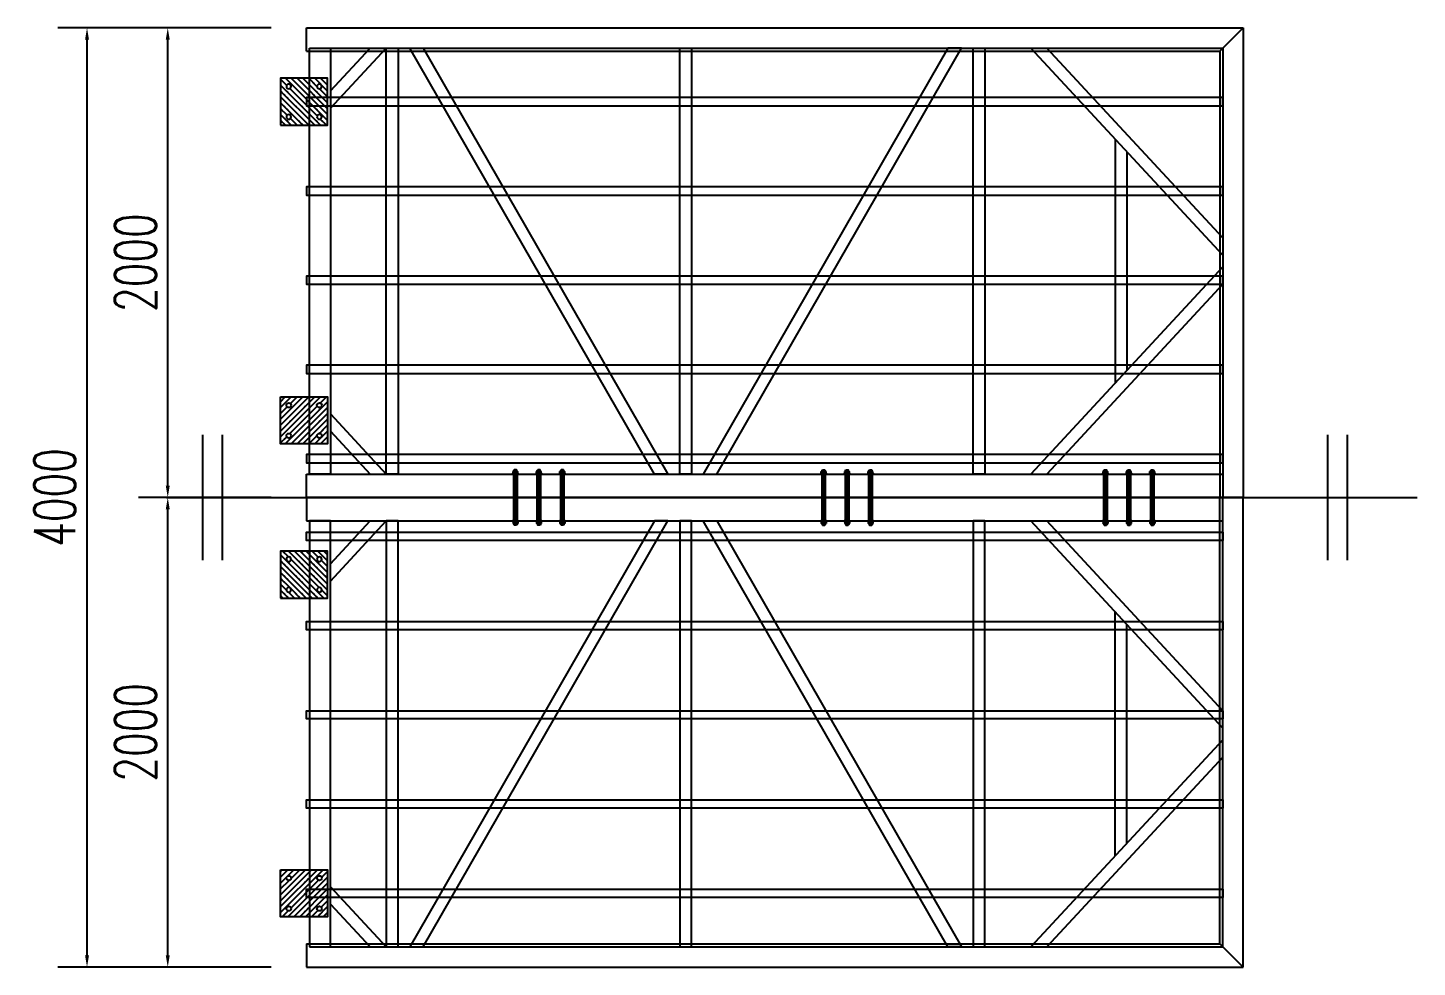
# Model space of a CAD drawing. Header units: millimetres. Extents: x -1612139 to -1300424, y 1145038 to 1536160.
# Drawn here: x -1491975 to -1486057, y 1184043 to 1188043 of the extents above; entities that cross this region are included whole.
import ezdxf

# ---------------------------------------------------------------- set-up
doc = ezdxf.new("R2010")
doc.units = ezdxf.units.MM
doc.header["$LTSCALE"] = 1000
doc.layers.get('0').update_dxf_attribs({"linetype": 'CONTINUOUS'})
doc.layers.get('DEFPOINTS').update_dxf_attribs({"linetype": 'CONTINUOUS'})
for name, color, linetype in [('W-ALUMINUM_FRAME铝架', 30, 'CONTINUOUS'), ('W-bridge approach引桥', 4, 'CONTINUOUS'), ('W-STEEL_KEEL钢龙骨', 5, 'CONTINUOUS')]:
    doc.layers.add(name, color=color, linetype=linetype)
doc.styles.add('STANDARD_T3', font='simplex.shx', dxfattribs={"width": 0.7, "bigfont": 'gbcbig.shx'})
doc.dimstyles.new('W&&50', dxfattribs={"dimtxt": 175, "dimasz": 50, "dimexe": 125, "dimexo": 150, "dimgap": 50, "dimtad": 1, "dimdec": 0, "dimzin": 0, "dimdsep": 46, "dimtxsty": 'STANDARD_T3', "dimcen": 0.09, "dimclrd": 1, "dimclre": 1, "dimclrt": 7, "dimazin": 2, "dimtfac": 1, "dimtdec": 0, "dimtix": 1, "dimtmove": 2, "dimatfit": 3, "dimfxl": 100, "dimtolj": 1, "dimtzin": 0, "dimarcsym": 0})

# ---------------------------------------------------------------- blocks, each defined once
blk = doc.blocks.new('1')
at = {"lineweight": -3}
for p, q in [((-1521933.3, 1214351.8), (-1521931.3, 1214354.8)), ((-1521921.3, 1214354.8), (-1521931.3, 1214354.8)), ((-1521919.3, 1214351.8), (-1521921.3, 1214354.8)), ((-1521938.3, 1214338.4), (-1521935.3, 1214338.4)), ((-1521938.3, 1214336.4), (-1521931.3, 1214336.4)), ((-1521938.3, 1214336.4), (-1521914.3, 1214336.4)), ((-1521936.3, 1214341.4), (-1521936.3, 1214346.4)), ((-1521936.3, 1214346.4), (-1521916.3, 1214346.4)), ((-1521935.3, 1214341.4), (-1521936.3, 1214341.4)), ((-1521933.9, 1214347.4), (-1521931.6, 1214347.4)), ((-1521933.3, 1214136.4), (-1521933.3, 1214351.8)), ((-1521919.3, 1214351.8), (-1521933.3, 1214351.8)), ((-1521931.6, 1214347.4), (-1521918.6, 1214347.4)), ((-1521931.6, 1214346.4), (-1521931.6, 1214341.4)), ((-1521918.6, 1214347.4), (-1521920.9, 1214347.4)), ((-1521920.9, 1214346.4), (-1521920.9, 1214341.4)), ((-1521919.3, 1214136.4), (-1521919.3, 1214351.8)), ((-1521917.3, 1214341.4), (-1521916.3, 1214341.4)), ((-1521914.3, 1214338.4), (-1521917.3, 1214338.4)), ((-1521916.3, 1214341.4), (-1521916.3, 1214346.4)), ((-1521938.3, 1214136.4), (-1521931.3, 1214136.4)), ((-1521938.3, 1214136.4), (-1521914.3, 1214136.4)), ((-1521938.3, 1214134.4), (-1521935.3, 1214134.4)), ((-1521935.3, 1214131.4), (-1521936.3, 1214131.4)), ((-1521936.3, 1214131.4), (-1521936.3, 1214126.4)), ((-1521936.3, 1214126.4), (-1521916.3, 1214126.4)), ((-1521933.9, 1214125.4), (-1521931.6, 1214125.4)), ((-1521931.6, 1214126.4), (-1521931.6, 1214131.4)), ((-1521931.6, 1214125.4), (-1521918.6, 1214125.4)), ((-1521920.9, 1214126.4), (-1521920.9, 1214131.4)), ((-1521918.6, 1214125.4), (-1521920.9, 1214125.4)), ((-1521914.3, 1214134.4), (-1521917.3, 1214134.4)), ((-1521917.3, 1214131.4), (-1521916.3, 1214131.4)), ((-1521916.3, 1214131.4), (-1521916.3, 1214126.4))]:
    blk.add_line(p, q, dxfattribs=at)
at = {"color": 6, "lineweight": -3}
for p, q in [((-1521931.3, 1214136.4), (-1521931.3, 1214354.8)), ((-1521921.3, 1214136.4), (-1521921.3, 1214354.8))]:
    blk.add_line(p, q, dxfattribs=at)
at = {"color": 1}
for p, q in [((-1521936.3, 1214346.4), (-1521933.9, 1214347.4)), ((-1521918.6, 1214347.4), (-1521916.3, 1214346.4))]:
    blk.add_line(p, q, dxfattribs=at)
at = {"lineweight": -3}
for points in [[(-1521933.3, 1214336.4), (-1521938.3, 1214336.4), (-1521938.3, 1214338.4), (-1521914.3, 1214338.4), (-1521914.3, 1214336.4), (-1521919.3, 1214336.4)], [(-1521935.3, 1214338.4), (-1521935.3, 1214341.4), (-1521917.3, 1214341.4), (-1521917.3, 1214338.4)], [(-1521933.3, 1214136.4), (-1521938.3, 1214136.4), (-1521938.3, 1214134.4), (-1521914.3, 1214134.4), (-1521914.3, 1214136.4), (-1521919.3, 1214136.4)], [(-1521935.3, 1214134.4), (-1521935.3, 1214131.4), (-1521917.3, 1214131.4), (-1521917.3, 1214134.4)]]:
    blk.add_lwpolyline(points, dxfattribs=at)
for centre, radius, start, end in [((-1521933.9, 1214128.6), 3.22, 223.60282, 316.39718), ((-1521926.3, 1214140.1), 14.7, 248.76069, 291.23931), ((-1521918.6, 1214128.6), 3.22, 223.60282, 316.39718)]:
    blk.add_arc(centre, radius, start, end, dxfattribs=at)
blk = doc.blocks.new('01')
h = blk.add_hatch()
h.set_pattern_fill('橡胶', color=77, scale=5)
h.set_pattern_definition([(45, (4.248, 3.586), (-12.5000003, 12.5000003), []), (135, (32.076, 3.586), (-12.5000003, -12.5000003), [4, -13.67767])])
h.paths.add_polyline_path([(50227.1, 12927.9), (50227.1, 12727.9), (50427.1, 12727.9), (50427.1, 12927.9)])
h.paths.add_polyline_path([(50382.1, 12892.9, -1), (50402.1, 12892.9, -1)], flags=16)
h.paths.add_polyline_path([(50252.1, 12892.9, -1), (50272.1, 12892.9, -1)], flags=16)
h.paths.add_polyline_path([(50402.1, 12762.9, -1), (50382.1, 12762.9, -1)], flags=16)
h.paths.add_polyline_path([(50272.1, 12762.9, -1), (50252.1, 12762.9, -1)], flags=16)
at = {"color": 251}
blk.add_lwpolyline([(50227.1, 12927.9), (50427.1, 12927.9), (50427.1, 12727.9), (50227.1, 12727.9)], close=True, dxfattribs=at)
at = {"color": 6}
for centre in [(50262.1, 12892.9), (50392.1, 12892.9), (50262.1, 12762.9), (50392.1, 12762.9)]:
    blk.add_circle(centre, 10, dxfattribs=at)
blk = doc.blocks.new('16')
at = {"color": 6}
blk.add_lwpolyline([(-1528132.7, 1209250.1), (-1528042.7, 1209250.1), (-1528042.7, 1207437.1), (-1528132.7, 1207437.1)], close=True, dxfattribs=at)
at = {"layer": 'W-ALUMINUM_FRAME铝架', "color": 3}
for p, q in [((-1528145.7, 1209237.1), (-1528145.7, 1209337.1)), ((-1528145.7, 1209337.1), (-1524155.7, 1209337.1)), ((-1524255.7, 1209237.1), (-1524155.7, 1209337.1)), ((-1524155.7, 1209337.1), (-1524155.7, 1207337.1)), ((-1528145.7, 1209237.1), (-1524255.7, 1209237.1)), ((-1524255.7, 1209237.1), (-1524255.7, 1207337.1)), ((-1524155.7, 1207337.1), (-1524255.7, 1207337.1)), ((-1524155.7, 1207337.1), (-1524255.7, 1207337.1))]:
    blk.add_line(p, q, dxfattribs=at)
at = {"layer": 'W-ALUMINUM_FRAME铝架', "color": 251}
for p, q in [((-1528068.7, 1209250.1), (-1524242.7, 1209250.1)), ((-1524242.7, 1209250.1), (-1524242.7, 1207337.1))]:
    blk.add_line(p, q, dxfattribs=at)
at = {"layer": 'W-STEEL_KEEL钢龙骨', "color": 1}
for p, q in [((-1528042.7, 1208994.4), (-1527805.7, 1209250.1)), ((-1528042.7, 1209068), (-1527873.9, 1209250.1)), ((-1524242.7, 1208368.6), (-1525059.7, 1209250.1)), ((-1524242.7, 1208442.2), (-1524991.6, 1209250.1)), ((-1524701.2, 1208863.3), (-1524701.2, 1207823.9)), ((-1524651.2, 1208809.4), (-1524651.2, 1207877.9)), ((-1524242.7, 1208318.6), (-1525059.7, 1207437.1)), ((-1524242.7, 1208245.1), (-1524991.6, 1207437.1)), ((-1528042.7, 1207692.8), (-1527805.7, 1207437.1)), ((-1528042.7, 1207619.3), (-1527873.9, 1207437.1))]:
    blk.add_line(p, q, dxfattribs=at)
for points in [[(-1527805.7, 1209250.1), (-1527755.7, 1209250.1), (-1527755.7, 1207437.1), (-1527805.7, 1207437.1)], [(-1526555.7, 1209250.1), (-1526505.7, 1209250.1), (-1526505.7, 1207437.1), (-1526555.7, 1207437.1)], [(-1525305.7, 1209250.1), (-1525255.7, 1209250.1), (-1525255.7, 1207437.1), (-1525305.7, 1207437.1)]]:
    blk.add_lwpolyline(points, close=True, dxfattribs=at)
for points in [[(-1527705.7, 1209250.1), (-1527648.1, 1209250.1), (-1526605.7, 1207437.1), (-1526663.4, 1207437.1), (-1527705.7, 1209250.1)], [(-1525355.7, 1209250.1), (-1525413.4, 1209250.1), (-1526455.7, 1207437.1), (-1526398.1, 1207437.1), (-1525355.7, 1209250.1)]]:
    blk.add_lwpolyline(points, dxfattribs=at)
at = {"layer": 'W-STEEL_KEEL钢龙骨', "color": 4}
for points in [[(-1524242.7, 1209040.1), (-1528145.7, 1209040.1), (-1528145.7, 1209005.1), (-1524242.7, 1209005.1)], [(-1524242.7, 1208660.1), (-1528145.7, 1208660.1), (-1528145.7, 1208625.1), (-1524242.7, 1208625.1)], [(-1524242.7, 1208280.1), (-1528145.7, 1208280.1), (-1528145.7, 1208245.1), (-1524242.7, 1208245.1)], [(-1524242.7, 1207900.1), (-1528145.7, 1207900.1), (-1528145.7, 1207865.1), (-1524242.7, 1207865.1)], [(-1524242.7, 1207520.1), (-1528145.7, 1207519.8), (-1528145.7, 1207484.8), (-1524242.7, 1207485.1)]]:
    blk.add_lwpolyline(points, close=True, dxfattribs=at)
at = {"layer": 'W-STEEL_KEEL钢龙骨', "color": 2}
blk.add_lwpolyline([(-1528145.7, 1207437.1), (-1524242.7, 1207437.1), (-1524242.7, 1207337.1), (-1528145.7, 1207337.1)], close=True, dxfattribs=at)
at = {"color": 4, "xscale": -1, "rotation": 180}
blk.add_blockref('01', (-1578482.9, 1221850.5), dxfattribs=at)
at = {"color": 4}
blk.add_blockref('01', (-1578482.9, 1194837.3), dxfattribs=at)
at = {"layer": 'W-STEEL_KEEL钢龙骨', "color": 1}
for p in [(-5329.5, -6899.2), (-5229.5, -6899.2), (-5129.5, -6899.2)]:
    blk.add_blockref('1', p, dxfattribs=at)
at = {"layer": 'W-STEEL_KEEL钢龙骨', "color": 1, "xscale": -1}
for p in [(-3047869, -6899.2), (-3047769, -6899.2), (-3047669, -6899.2), (-3046669, -6899.2), (-3046569, -6899.2), (-3046469, -6899.2)]:
    blk.add_blockref('1', p, dxfattribs=at)
blk = doc.blocks.new('*D260')
at = {"color": 1, "lineweight": -2, "transparency": 16777216}
for p, q in [((-1490938.1, 1188043.2), (-1491847.7, 1188043.2)), ((-1491722.7, 1184093.2), (-1491722.7, 1187993.2)), ((-1490938.1, 1184043.2), (-1491847.7, 1184043.2))]:
    blk.add_line(p, q, dxfattribs=at)
at = {"color": 1, "transparency": 16777216}
for points in [[(-1491731, 1187993.2), (-1491714.4, 1187993.2), (-1491722.7, 1188043.2)], [(-1491731, 1184093.2), (-1491714.4, 1184093.2), (-1491722.7, 1184043.2)]]:
    blk.add_solid(points, dxfattribs=at)
at = {"layer": 'DEFPOINTS', "color": 0, "transparency": 16777216}
for p in [(-1491722.7, 1188043.2), (-1490788.1, 1188043.2), (-1490788.1, 1184043.2)]:
    blk.add_point(p, dxfattribs=at)
at = {"color": 7, "transparency": 16777216, "insert": (-1491860.2, 1186043.2), "char_height": 175, "attachment_point": 5, "rotation": 90, "style": 'STANDARD_T3'}
blk.add_mtext('\\A1;4000', dxfattribs=at)
blk = doc.blocks.new('*D261')
at = {"color": 1, "lineweight": -2, "transparency": 16777216}
for p, q in [((-1490938.1, 1186043.2), (-1491503.9, 1186043.2)), ((-1491378.9, 1184093.2), (-1491378.9, 1185993.2)), ((-1490938.1, 1184043.2), (-1491503.9, 1184043.2))]:
    blk.add_line(p, q, dxfattribs=at)
at = {"color": 1, "transparency": 16777216}
for points in [[(-1491387.2, 1185993.2), (-1491370.5, 1185993.2), (-1491378.9, 1186043.2)], [(-1491387.2, 1184093.2), (-1491370.5, 1184093.2), (-1491378.9, 1184043.2)]]:
    blk.add_solid(points, dxfattribs=at)
at = {"layer": 'DEFPOINTS', "color": 0, "transparency": 16777216}
for p in [(-1491378.9, 1186043.2), (-1490788.1, 1186043.2), (-1490788.1, 1184043.2)]:
    blk.add_point(p, dxfattribs=at)
at = {"color": 7, "transparency": 16777216, "insert": (-1491516.4, 1185043.2), "char_height": 175, "attachment_point": 5, "rotation": 90, "style": 'STANDARD_T3'}
blk.add_mtext('\\A1;2000', dxfattribs=at)
blk = doc.blocks.new('*D262')
at = {"color": 1, "lineweight": -2, "transparency": 16777216}
for p, q in [((-1490938.1, 1188043.2), (-1491503.9, 1188043.2)), ((-1491378.9, 1186093.2), (-1491378.9, 1187993.2)), ((-1490938.1, 1186043.2), (-1491503.9, 1186043.2))]:
    blk.add_line(p, q, dxfattribs=at)
at = {"color": 1, "transparency": 16777216}
for points in [[(-1491387.2, 1187993.2), (-1491370.5, 1187993.2), (-1491378.9, 1188043.2)], [(-1491387.2, 1186093.2), (-1491370.5, 1186093.2), (-1491378.9, 1186043.2)]]:
    blk.add_solid(points, dxfattribs=at)
at = {"layer": 'DEFPOINTS', "color": 0, "transparency": 16777216}
for p in [(-1491378.9, 1188043.2), (-1490788.1, 1188043.2), (-1490788.1, 1186043.2)]:
    blk.add_point(p, dxfattribs=at)
at = {"color": 7, "transparency": 16777216, "insert": (-1491516.4, 1187043.2), "char_height": 175, "attachment_point": 5, "rotation": 90, "style": 'STANDARD_T3'}
blk.add_mtext('\\A1;2000', dxfattribs=at)

msp = doc.modelspace()

# ---------------------------------------------------------------- linework, layer by layer
for p, q in [((-1491230.7, 1186310.6), (-1491230.7, 1185775.9)), ((-1491147, 1186310.6), (-1491147, 1185775.9)), ((-1486439.2, 1186310.6), (-1486439.2, 1185775.9)), ((-1486355.5, 1186310.6), (-1486355.5, 1185775.9))]:
    msp.add_line(p, q)
at = {"layer": 'W-bridge approach引桥'}
msp.add_line((-1491384.7, 1186043.2), (-1486056.9, 1186043.2), dxfattribs=at)

# ---------------------------------------------------------------- block references
at = {"color": 0}
msp.add_blockref('16', (37357.6, -21293.9), dxfattribs=at)
at = {"color": 0, "xscale": -1, "rotation": 180}
msp.add_blockref('16', (37357.6, 2393380.3), dxfattribs=at)

# ---------------------------------------------------------------- dimensions: what is measured, and where the dimension line sits
for base, p1, p2, picture, middle in [((-1491722.7, 1188043.2), (-1490788.1, 1184043.2), (-1490788.1, 1188043.2), '*D260', (-1491860.2, 1186043.2)), ((-1491378.9, 1188043.2), (-1490788.1, 1186043.2), (-1490788.1, 1188043.2), '*D262', (-1491516.4, 1187043.2)), ((-1491378.9, 1186043.2), (-1490788.1, 1184043.2), (-1490788.1, 1186043.2), '*D261', (-1491516.4, 1185043.2))]:
    dim = msp.add_linear_dim(base=base, p1=p1, p2=p2, angle=90, dimstyle='W&&50')
    dim.commit()
    dim.dimension.update_dxf_attribs({"geometry": picture, "text_midpoint": middle})

doc.saveas('drawing.dxf')
